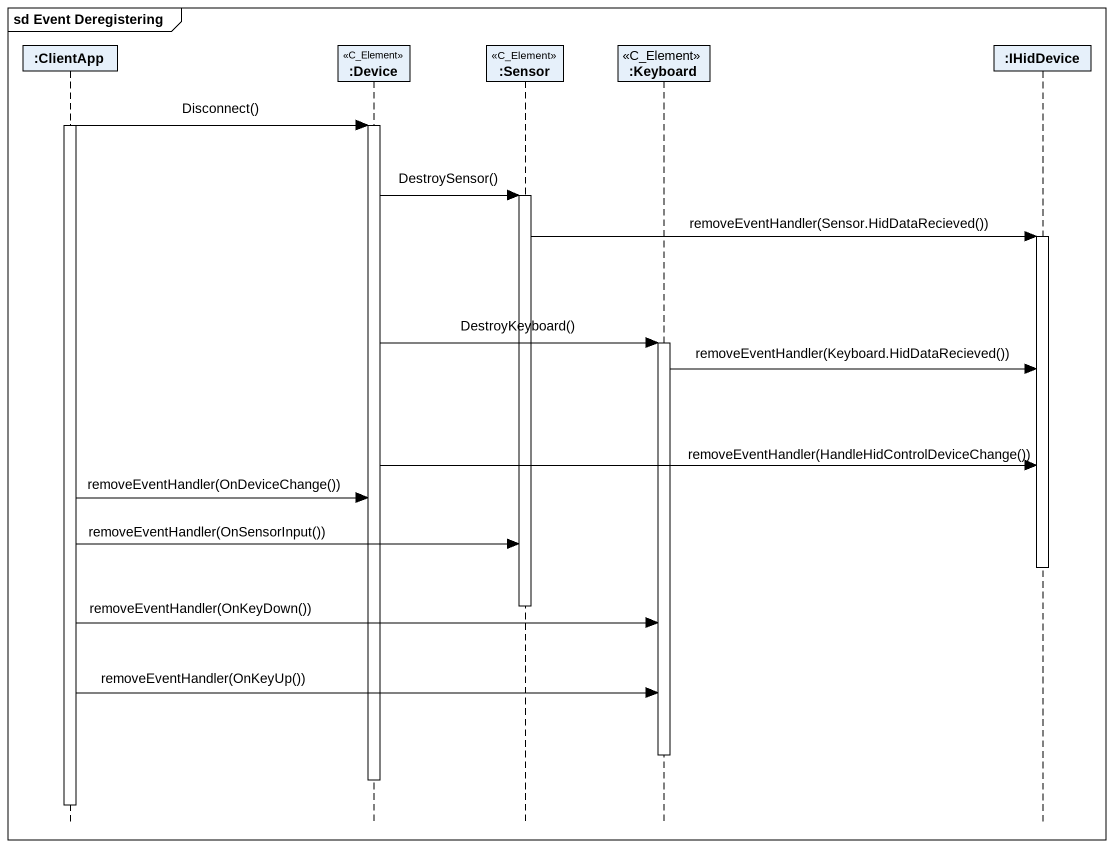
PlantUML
@startuml
mainframe sd Event Deregistering
hide footbox
participant ":ClientApp" as ClientApp
participant ":Device" as Device <<C_Element>>
participant ":Sensor" as Sensor <<C_Element>>
participant ":Keyboard" as Keyboard <<C_Element>>
participant ":IHidDevice" as IHidDevice

activate ClientApp
ClientApp -> Device : Disconnect()
activate Device
Device -> Sensor : DestroySensor()
activate Sensor
Sensor -> IHidDevice : removeEventHandler(Sensor.HidDataRecieved())
activate IHidDevice
Device -> Keyboard : DestroyKeyboard()
activate Keyboard
Keyboard -> IHidDevice : removeEventHandler(Keyboard.HidDataRecieved())
Device -> IHidDevice : removeEventHandler(HandleHidControlDeviceChange())
ClientApp -> Device : removeEventHandler(OnDeviceChange())
ClientApp -> Sensor : removeEventHandler(OnSensorInput())
deactivate IHidDevice
deactivate Sensor
ClientApp -> Keyboard : removeEventHandler(OnKeyDown())
ClientApp -> Keyboard : removeEventHandler(OnKeyUp())
deactivate Keyboard
deactivate Device
deactivate ClientApp
@enduml
